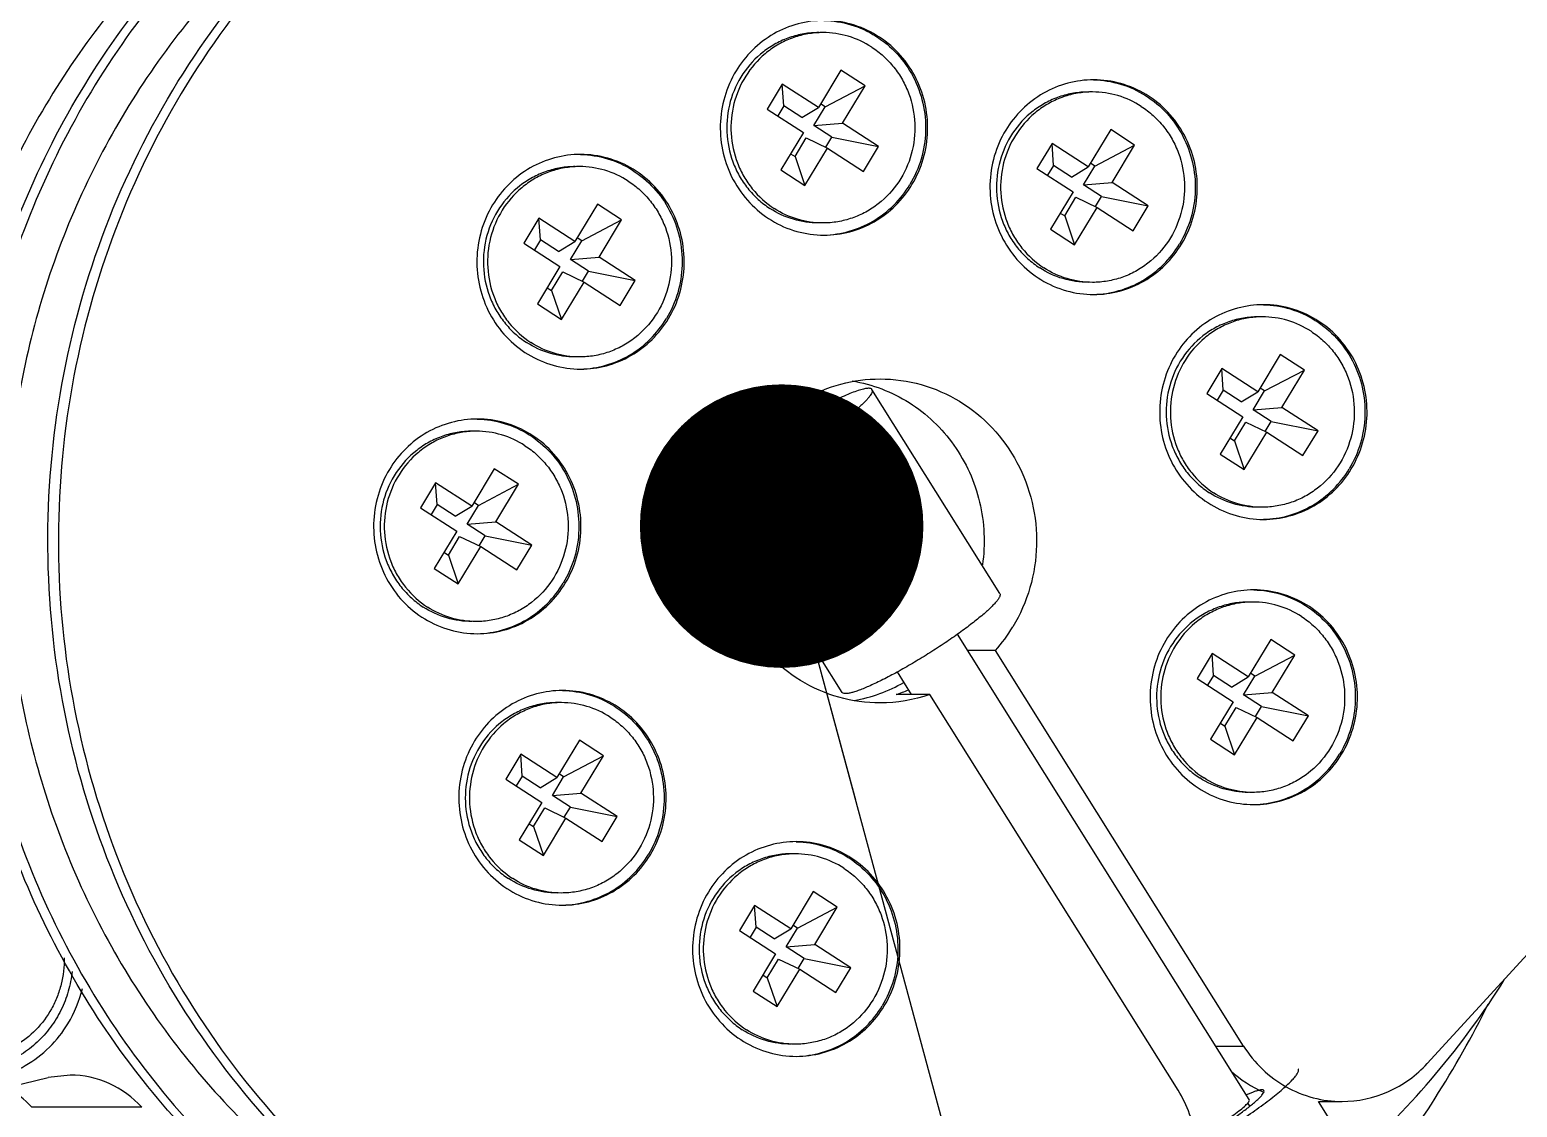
# Model space of a CAD drawing. Header units: millimetres. Extents: x 0 to 841, y 0 to 594.
# Drawn here: x 559.56 to 577.92, y 196.71 to 210.02 of the extents above; entities that cross this region are included whole.
import ezdxf

# ---------------------------------------------------------------- set-up
doc = ezdxf.new("R2010")
doc.units = ezdxf.units.MM
doc.header["$LTSCALE"] = 46.255
doc.layers.get('0').update_dxf_attribs({"linetype": 'CONTINUOUS'})
doc.layers.add('AXIS', color=7, linetype='CONTINUOUS')
doc.styles.get("Standard").update_dxf_attribs({"font": 'txt', "width": 0.85})
doc.dimstyles.get("Standard").update_dxf_attribs({"dimtxt": 3.5, "dimasz": 3.5, "dimexe": 1.5, "dimexo": 1, "dimtad": 1, "dimtxsty": 'STANDARD', "dimcen": 0.09, "dimadec": 0, "dimazin": 0, "dimtol": 1, "dimtp": 0.01, "dimtm": 0.01, "dimtfac": 1, "dimtofl": 0, "dimtmove": 0, "dimatfit": 3, "dimfxl": 1, "dimtolj": 1, "dimarcsym": 0})

msp = doc.modelspace()

# ---------------------------------------------------------------- linework, layer by layer
at = {"color": 7, "linetype": 'CONTINUOUS'}
for p, q in [((569.574, 209.516), (569.296, 209.055)), ((569.871, 209.324), (569.574, 209.516)), ((568.85, 209.343), (568.665, 209.035)), ((569.296, 209.055), (568.85, 209.343)), ((568.868, 209.074), (568.85, 209.343)), ((569.378, 209.064), (569.871, 209.324)), ((569.593, 208.863), (569.871, 209.324)), ((568.665, 209.035), (569.11, 208.747)), ((568.868, 209.074), (568.794, 208.952)), ((569.091, 208.93), (568.868, 209.074)), ((569.091, 208.93), (569.296, 209.055)), ((569.239, 208.834), (569.378, 209.064)), ((569.378, 209.064), (569.323, 209.1)), ((569.239, 208.834), (569.593, 208.863)), ((569.462, 208.69), (569.239, 208.834)), ((570.038, 208.574), (569.593, 208.863)), ((572.903, 208.783), (572.624, 208.322)), ((573.199, 208.591), (572.903, 208.783)), ((569.11, 208.747), (568.832, 208.286)), ((569.007, 208.449), (569.146, 208.68)), ((569.146, 208.68), (569.407, 208.555)), ((569.387, 208.565), (569.462, 208.69)), ((569.462, 208.69), (570.038, 208.574)), ((569.853, 208.267), (570.038, 208.574)), ((572.179, 208.61), (571.993, 208.303)), ((572.624, 208.322), (572.179, 208.61)), ((572.196, 208.341), (572.179, 208.61)), ((572.707, 208.332), (573.199, 208.591)), ((572.921, 208.13), (573.199, 208.591)), ((568.952, 208.485), (569.007, 208.449)), ((569.007, 208.449), (569.129, 208.094)), ((569.129, 208.094), (569.407, 208.555)), ((569.407, 208.555), (569.853, 208.267)), ((568.832, 208.286), (569.129, 208.094)), ((571.993, 208.303), (572.439, 208.015)), ((572.196, 208.341), (572.123, 208.219)), ((572.419, 208.197), (572.196, 208.341)), ((572.419, 208.197), (572.624, 208.322)), ((572.568, 208.101), (572.707, 208.332)), ((572.707, 208.332), (572.652, 208.368)), ((572.568, 208.101), (572.921, 208.13)), ((572.79, 207.957), (572.568, 208.101)), ((573.367, 207.842), (572.921, 208.13)), ((566.57, 207.862), (566.291, 207.401)), ((566.867, 207.67), (566.57, 207.862)), ((572.439, 208.015), (572.16, 207.554)), ((572.336, 207.717), (572.475, 207.948)), ((572.475, 207.948), (572.736, 207.823)), ((572.715, 207.833), (572.79, 207.957)), ((572.79, 207.957), (573.367, 207.842)), ((573.181, 207.535), (573.367, 207.842)), ((565.846, 207.689), (565.66, 207.382)), ((566.291, 207.401), (565.846, 207.689)), ((565.864, 207.42), (565.846, 207.689)), ((566.374, 207.41), (566.867, 207.67)), ((566.588, 207.209), (566.867, 207.67)), ((572.28, 207.753), (572.336, 207.717)), ((572.336, 207.717), (572.457, 207.362)), ((572.457, 207.362), (572.736, 207.823)), ((572.736, 207.823), (573.181, 207.535)), ((572.16, 207.554), (572.457, 207.362)), ((565.66, 207.382), (566.106, 207.093)), ((565.864, 207.42), (565.79, 207.298)), ((566.086, 207.276), (565.864, 207.42)), ((566.086, 207.276), (566.291, 207.401)), ((566.235, 207.18), (566.374, 207.41)), ((566.374, 207.41), (566.319, 207.446)), ((566.235, 207.18), (566.588, 207.209)), ((566.457, 207.036), (566.235, 207.18)), ((567.034, 206.921), (566.588, 207.209)), ((566.106, 207.093), (565.827, 206.632)), ((566.003, 206.796), (566.142, 207.026)), ((566.142, 207.026), (566.403, 206.901)), ((566.382, 206.911), (566.457, 207.036)), ((566.457, 207.036), (567.034, 206.921)), ((566.848, 206.613), (567.034, 206.921)), ((565.948, 206.831), (566.003, 206.796)), ((566.003, 206.796), (566.124, 206.44)), ((566.124, 206.44), (566.403, 206.901)), ((566.403, 206.901), (566.848, 206.613)), ((565.827, 206.632), (566.124, 206.44)), ((574.997, 206.007), (574.719, 205.546)), ((575.294, 205.815), (574.997, 206.007)), ((574.274, 205.834), (574.088, 205.527)), ((574.719, 205.546), (574.274, 205.834)), ((574.291, 205.565), (574.274, 205.834)), ((574.802, 205.556), (575.294, 205.815)), ((575.016, 205.354), (575.294, 205.815)), ((574.088, 205.527), (574.534, 205.239)), ((574.291, 205.565), (574.218, 205.443)), ((574.514, 205.421), (574.291, 205.565)), ((574.514, 205.421), (574.719, 205.546)), ((574.663, 205.325), (574.802, 205.556)), ((574.802, 205.556), (574.747, 205.592)), ((574.663, 205.325), (575.016, 205.354)), ((574.885, 205.181), (574.663, 205.325)), ((575.462, 205.066), (575.016, 205.354)), ((569.406, 205.229), (569.408, 205.218)), ((574.534, 205.239), (574.255, 204.778)), ((574.431, 204.941), (574.57, 205.172)), ((574.57, 205.172), (574.831, 205.047)), ((574.81, 205.057), (574.885, 205.181)), ((574.885, 205.181), (575.462, 205.066)), ((574.375, 204.977), (574.431, 204.941)), ((574.431, 204.941), (574.552, 204.586)), ((574.552, 204.586), (574.831, 205.047)), ((574.831, 205.047), (575.276, 204.759)), ((575.276, 204.759), (575.462, 205.066)), ((574.255, 204.778), (574.552, 204.586)), ((565.295, 204.596), (565.017, 204.134)), ((565.592, 204.404), (565.295, 204.596)), ((568.569, 204.692), (568.559, 204.697)), ((564.571, 204.423), (564.386, 204.115)), ((565.017, 204.134), (564.571, 204.423)), ((564.589, 204.154), (564.571, 204.423)), ((565.099, 204.144), (565.592, 204.404)), ((565.314, 203.942), (565.592, 204.404)), ((565.099, 204.144), (565.044, 204.18)), ((564.386, 204.115), (564.831, 203.827)), ((564.589, 204.154), (564.515, 204.031)), ((564.812, 204.01), (564.589, 204.154)), ((564.812, 204.01), (565.017, 204.134)), ((564.96, 203.914), (565.099, 204.144)), ((564.831, 203.827), (564.553, 203.366)), ((564.96, 203.914), (565.314, 203.942)), ((565.183, 203.769), (564.96, 203.914)), ((565.759, 203.654), (565.314, 203.942)), ((564.728, 203.529), (564.867, 203.76)), ((564.85, 203.174), (565.128, 203.635)), ((564.867, 203.76), (565.128, 203.635)), ((565.107, 203.645), (565.183, 203.769)), ((565.128, 203.635), (565.573, 203.347)), ((565.183, 203.769), (565.759, 203.654)), ((565.573, 203.347), (565.759, 203.654)), ((564.673, 203.565), (564.728, 203.529)), ((564.728, 203.529), (564.85, 203.174)), ((564.553, 203.366), (564.85, 203.174)), ((574.544, 197.469), (571.481, 202.353)), ((574.879, 202.487), (574.6, 202.026)), ((575.176, 202.295), (574.879, 202.487)), ((574.155, 202.314), (573.969, 202.006)), ((574.6, 202.026), (574.155, 202.314)), ((574.173, 202.045), (574.155, 202.314)), ((574.683, 202.035), (575.176, 202.295)), ((574.897, 201.833), (575.176, 202.295)), ((573.969, 202.006), (574.415, 201.718)), ((574.173, 202.045), (574.099, 201.923)), ((574.395, 201.901), (574.173, 202.045)), ((574.395, 201.901), (574.6, 202.026)), ((574.544, 201.805), (574.683, 202.035)), ((574.683, 202.035), (574.628, 202.071)), ((573.734, 196.925), (570.67, 201.809)), ((574.544, 201.805), (574.897, 201.833)), ((574.766, 201.661), (574.544, 201.805)), ((575.343, 201.545), (574.897, 201.833)), ((574.415, 201.718), (574.137, 201.257)), ((574.312, 201.42), (574.451, 201.651)), ((574.451, 201.651), (574.712, 201.526)), ((574.691, 201.536), (574.766, 201.661)), ((574.766, 201.661), (575.343, 201.545)), ((574.257, 201.456), (574.312, 201.42)), ((574.312, 201.42), (574.433, 201.065)), ((574.433, 201.065), (574.712, 201.526)), ((574.712, 201.526), (575.157, 201.238)), ((575.157, 201.238), (575.343, 201.545)), ((566.346, 201.245), (566.068, 200.784)), ((566.643, 201.053), (566.346, 201.245)), ((574.137, 201.257), (574.433, 201.065)), ((565.623, 201.072), (565.437, 200.765)), ((566.068, 200.784), (565.623, 201.072)), ((565.64, 200.803), (565.623, 201.072)), ((566.151, 200.794), (566.643, 201.053)), ((566.365, 200.592), (566.643, 201.053)), ((565.437, 200.765), (565.883, 200.477)), ((565.64, 200.803), (565.567, 200.681)), ((565.863, 200.659), (565.64, 200.803)), ((565.863, 200.659), (566.068, 200.784)), ((566.012, 200.563), (566.151, 200.794)), ((566.151, 200.794), (566.095, 200.829)), ((566.012, 200.563), (566.365, 200.592)), ((566.234, 200.419), (566.012, 200.563)), ((566.81, 200.304), (566.365, 200.592)), ((565.883, 200.477), (565.604, 200.016)), ((565.78, 200.179), (565.919, 200.409)), ((565.919, 200.409), (566.18, 200.285)), ((566.159, 200.294), (566.234, 200.419)), ((566.234, 200.419), (566.81, 200.304)), ((579.678, 200.384), (576.811, 197.254)), ((565.724, 200.215), (565.78, 200.179)), ((565.78, 200.179), (565.901, 199.823)), ((565.901, 199.823), (566.18, 200.285)), ((566.18, 200.285), (566.625, 199.996)), ((566.625, 199.996), (566.81, 200.304)), ((565.604, 200.016), (565.901, 199.823)), ((568.508, 199.205), (568.323, 198.898)), ((568.954, 198.917), (568.508, 199.205)), ((568.526, 198.936), (568.508, 199.205)), ((569.232, 199.378), (568.954, 198.917)), ((569.529, 199.186), (569.232, 199.378)), ((569.036, 198.927), (569.529, 199.186)), ((569.251, 198.725), (569.529, 199.186)), ((568.323, 198.898), (568.768, 198.61)), ((568.526, 198.936), (568.452, 198.814)), ((568.749, 198.792), (568.526, 198.936)), ((568.749, 198.792), (568.954, 198.917)), ((568.897, 198.696), (569.036, 198.927)), ((569.036, 198.927), (568.981, 198.963)), ((568.897, 198.696), (569.251, 198.725)), ((569.12, 198.552), (568.897, 198.696)), ((569.696, 198.437), (569.251, 198.725)), ((568.768, 198.61), (568.49, 198.149)), ((568.665, 198.312), (568.804, 198.543)), ((568.804, 198.543), (569.065, 198.418)), ((569.045, 198.428), (569.12, 198.552)), ((569.12, 198.552), (569.696, 198.437)), ((568.61, 198.348), (568.665, 198.312)), ((568.665, 198.312), (568.787, 197.957)), ((568.787, 197.957), (569.065, 198.418)), ((569.065, 198.418), (569.511, 198.13)), ((569.511, 198.13), (569.696, 198.437)), ((568.49, 198.149), (568.787, 197.957)), ((574.2, 197.469), (574.544, 197.469)), ((558.82, 196.848), (559.79, 197.08)), ((560.061, 197.112), (559.79, 197.08)), ((574.796, 196.907), (574.794, 196.922)), ((560.944, 196.715), (559.586, 196.715)), ((575.47, 196.786), (575.759, 196.786))]:
    msp.add_line(p, q, dxfattribs=at)
for centre, radius, start, end in [((569.352, 208.882), 1.098, 89.9989, 92.7005), ((572.68, 208.15), 1.098, 89.9989, 92.7005), ((566.347, 207.228), 1.098, 89.9989, 92.7005), ((574.775, 205.374), 1.098, 89.9989, 92.7005), ((565.072, 203.962), 1.098, 89.9989, 92.7005), ((574.656, 201.853), 1.098, 89.9989, 92.7005), ((569.403, 203.598), 1.893, 280.1393, 300.0178), ((566.124, 200.612), 1.098, 89.9989, 92.7005), ((569.01, 198.745), 1.098, 89.9989, 92.7005), ((569.35, 203.516), 9.904, 311.4522, 328.1323), ((575.362, 198.229), 1.446, 227.5291, 246.802)]:
    msp.add_arc(centre, radius, start, end, dxfattribs=at)
for points, knots in [([(559.646, 214.112), (558.947, 213.63), (557.643, 212.512), (556.073, 210.463), (554.947, 208.123), (554.523, 206.438), (554.398, 205.582)], [0, 0, 0, 0, 0.247577, 0.496933, 0.747888, 1, 1, 1, 1]), ([(569.357, 193.222), (568.707, 193.259), (567.408, 193.466), (565.558, 194.157), (563.871, 195.201), (562.409, 196.561), (561.226, 198.184), (560.366, 200.011), (559.86, 201.975), (559.726, 204.002), (559.97, 206.018), (560.582, 207.949), (561.54, 209.723), (562.809, 211.275), (564.342, 212.548), (566.084, 213.493), (567.969, 214.074), (569.276, 214.205), (569.928, 214.205)], [0, 0, 0, 0, 0.061445, 0.123088, 0.185057, 0.247425, 0.310205, 0.373353, 0.436769, 0.500317, 0.563843, 0.627193, 0.690242, 0.752904, 0.815151, 0.877015, 0.938587, 1, 1, 1, 1]), ([(569.928, 214.204), (569.282, 214.196), (567.987, 214.05), (566.124, 213.453), (564.405, 212.501), (562.892, 211.228), (561.642, 209.681), (560.699, 207.917), (560.096, 206.001), (559.857, 204.001), (559.988, 201.991), (560.485, 200.043), (561.332, 198.227), (562.496, 196.611), (563.936, 195.252), (565.601, 194.201), (567.429, 193.497), (568.714, 193.276), (569.359, 193.23)], [0, 0, 0, 0, 0.061409, 0.122984, 0.184855, 0.247108, 0.309773, 0.372819, 0.436163, 0.49968, 0.563219, 0.626628, 0.689773, 0.752555, 0.814928, 0.876905, 0.938554, 1, 1, 1, 1]), ([(579.678, 200.384), (579.931, 201.17), (580.176, 202.398), (580.217, 204.053), (580.07, 205.701), (579.536, 207.708), (578.559, 209.534), (577.546, 210.821), (576.399, 211.972), (574.729, 213.136), (572.462, 214.007), (570.855, 214.205), (570.057, 214.205)], [0, 0, 0, 0, 0.12658, 0.190065, 0.253535, 0.379986, 0.505736, 0.56837, 0.630749, 0.754542, 0.877505, 1, 1, 1, 1]), ([(564.595, 212.641), (563.833, 212.245), (562.76, 211.486), (561.572, 210.227), (560.548, 208.81), (559.625, 206.796), (559.169, 204.174), (559.389, 201.52), (560.127, 199.428), (561.018, 197.919), (562.089, 196.55), (563.088, 195.693), (563.812, 195.225)], [0, 0, 0, 0, 0.12328, 0.185473, 0.247946, 0.373362, 0.499426, 0.625592, 0.75129, 0.813948, 0.876338, 1, 1, 1, 1]), ([(559.31, 200.005), (559.122, 200.522), (558.825, 201.586), (558.628, 203.232), (558.682, 204.889), (558.986, 206.517), (559.534, 208.076), (560.311, 209.527), (561.298, 210.834), (562.083, 211.59), (562.501, 211.933)], [0, 0, 0, 0, 0.125416, 0.251092, 0.376828, 0.502416, 0.627663, 0.752409, 0.876536, 1, 1, 1, 1]), ([(562.558, 211.874), (562.155, 211.536), (561.397, 210.796), (560.441, 209.524), (559.684, 208.116), (558.962, 206.104), (558.633, 203.416), (559.102, 200.75), (559.929, 198.78), (560.759, 197.417), (561.781, 196.201), (562.97, 195.159), (564.299, 194.318), (565.736, 193.696), (567.249, 193.309), (568.285, 193.213), (568.802, 193.206)], [0, 0, 0, 0, 0.062266, 0.124854, 0.187745, 0.250884, 0.377238, 0.503524, 0.566582, 0.629371, 0.691846, 0.753991, 0.815822, 0.877384, 0.938746, 1, 1, 1, 1]), ([(560.114, 211.239), (559.471, 210.625), (558.34, 209.215), (557.612, 207.561), (557.358, 206.702)], [0, 0, 0, 0, 0.497988, 1, 1, 1, 1]), ([(561.472, 211.239), (560.83, 210.625), (559.699, 209.215), (558.971, 207.561), (558.717, 206.702)], [0, 0, 0, 0, 0.497988, 1, 1, 1, 1]), ([(569.3, 209.98), (569.239, 209.98), (569.116, 209.97), (568.938, 209.924), (568.769, 209.849), (568.561, 209.713), (568.347, 209.48), (568.189, 209.133), (568.146, 208.753), (568.209, 208.439), (568.315, 208.211), (568.42, 208.055), (568.548, 207.918), (568.646, 207.842), (568.698, 207.808)], [0, 0, 0, 0, 0.061337, 0.122786, 0.184447, 0.246397, 0.370912, 0.496696, 0.623196, 0.749578, 0.812665, 0.875452, 0.937899, 1, 1, 1, 1]), ([(569.3, 209.979), (569.24, 209.976), (569.12, 209.96), (568.947, 209.908), (568.783, 209.828), (568.585, 209.687), (568.381, 209.452), (568.235, 209.107), (568.199, 208.733), (568.265, 208.426), (568.372, 208.202), (568.51, 208), (568.648, 207.874), (568.75, 207.808)], [0, 0, 0, 0, 0.061355, 0.122847, 0.18457, 0.24659, 0.371249, 0.497127, 0.623655, 0.750024, 0.813092, 0.875862, 1, 1, 1, 1]), ([(569.953, 209.801), (569.864, 209.859), (569.669, 209.949), (569.457, 209.98), (569.352, 209.98)], [0, 0, 0, 0, 0.501311, 1, 1, 1, 1]), ([(569.953, 209.801), (570.005, 209.768), (570.103, 209.692), (570.231, 209.555), (570.336, 209.399), (570.442, 209.17), (570.505, 208.857), (570.462, 208.476), (570.304, 208.129), (570.09, 207.897), (569.883, 207.761), (569.713, 207.686), (569.535, 207.64), (569.412, 207.63), (569.351, 207.63)], [0, 0, 0, 0, 0.062101, 0.124548, 0.187335, 0.250422, 0.376804, 0.503304, 0.629088, 0.753603, 0.815553, 0.877214, 0.938663, 1, 1, 1, 1]), ([(572.628, 209.247), (572.567, 209.247), (572.445, 209.237), (572.266, 209.191), (572.097, 209.117), (571.89, 208.981), (571.675, 208.748), (571.518, 208.401), (571.474, 208.021), (571.537, 207.707), (571.643, 207.478), (571.748, 207.322), (571.876, 207.186), (571.975, 207.11), (572.027, 207.076)], [0, 0, 0, 0, 0.061337, 0.122786, 0.184447, 0.246397, 0.370912, 0.496696, 0.623196, 0.749578, 0.812665, 0.875452, 0.937899, 1, 1, 1, 1]), ([(572.628, 209.246), (572.568, 209.243), (572.449, 209.228), (572.275, 209.175), (572.112, 209.095), (571.913, 208.954), (571.709, 208.719), (571.563, 208.375), (571.528, 208), (571.594, 207.693), (571.7, 207.47), (571.838, 207.267), (571.977, 207.142), (572.078, 207.076)], [0, 0, 0, 0, 0.061355, 0.122847, 0.18457, 0.24659, 0.371249, 0.497127, 0.623655, 0.750024, 0.813092, 0.875862, 1, 1, 1, 1]), ([(573.281, 209.069), (573.192, 209.126), (572.998, 209.217), (572.785, 209.247), (572.68, 209.247)], [0, 0, 0, 0, 0.501311, 1, 1, 1, 1]), ([(573.281, 209.069), (573.333, 209.035), (573.432, 208.959), (573.56, 208.823), (573.665, 208.667), (573.771, 208.438), (573.834, 208.124), (573.79, 207.744), (573.633, 207.397), (573.418, 207.164), (573.211, 207.028), (573.042, 206.953), (572.863, 206.908), (572.741, 206.897), (572.68, 206.897)], [0, 0, 0, 0, 0.062101, 0.124548, 0.187335, 0.250422, 0.376804, 0.503304, 0.629088, 0.753603, 0.815553, 0.877214, 0.938663, 1, 1, 1, 1]), ([(566.295, 208.326), (566.234, 208.326), (566.112, 208.316), (565.933, 208.27), (565.764, 208.195), (565.557, 208.059), (565.342, 207.826), (565.185, 207.479), (565.142, 207.099), (565.204, 206.785), (565.31, 206.557), (565.415, 206.401), (565.543, 206.264), (565.642, 206.188), (565.694, 206.155)], [0, 0, 0, 0, 0.061337, 0.122786, 0.184447, 0.246397, 0.370912, 0.496696, 0.623196, 0.749578, 0.812665, 0.875452, 0.937899, 1, 1, 1, 1]), ([(566.295, 208.325), (566.235, 208.322), (566.116, 208.306), (565.942, 208.254), (565.779, 208.174), (565.58, 208.033), (565.377, 207.798), (565.23, 207.453), (565.195, 207.079), (565.261, 206.772), (565.367, 206.548), (565.505, 206.346), (565.644, 206.22), (565.746, 206.155)], [0, 0, 0, 0, 0.061355, 0.122847, 0.18457, 0.24659, 0.371249, 0.497127, 0.623655, 0.750024, 0.813092, 0.875862, 1, 1, 1, 1]), ([(566.948, 208.147), (566.86, 208.205), (566.665, 208.295), (566.452, 208.326), (566.347, 208.326)], [0, 0, 0, 0, 0.501311, 1, 1, 1, 1]), ([(566.948, 208.147), (567, 208.114), (567.099, 208.038), (567.227, 207.901), (567.332, 207.745), (567.438, 207.517), (567.501, 207.203), (567.457, 206.823), (567.3, 206.476), (567.085, 206.243), (566.878, 206.107), (566.709, 206.032), (566.53, 205.986), (566.408, 205.976), (566.347, 205.976)], [0, 0, 0, 0, 0.062101, 0.124548, 0.187335, 0.250422, 0.376804, 0.503304, 0.629088, 0.753603, 0.815553, 0.877214, 0.938663, 1, 1, 1, 1]), ([(569.3, 207.63), (569.194, 207.63), (568.982, 207.661), (568.787, 207.751), (568.698, 207.808)], [0, 0, 0, 0, 0.498689, 1, 1, 1, 1]), ([(569.351, 207.63), (569.246, 207.63), (569.034, 207.661), (568.839, 207.751), (568.75, 207.808)], [0, 0, 0, 0, 0.498689, 1, 1, 1, 1]), ([(572.628, 206.897), (572.523, 206.897), (572.31, 206.928), (572.116, 207.018), (572.027, 207.076)], [0, 0, 0, 0, 0.498689, 1, 1, 1, 1]), ([(572.68, 206.897), (572.574, 206.897), (572.362, 206.928), (572.167, 207.018), (572.078, 207.076)], [0, 0, 0, 0, 0.498689, 1, 1, 1, 1]), ([(574.723, 206.471), (574.662, 206.471), (574.54, 206.461), (574.361, 206.415), (574.192, 206.341), (573.985, 206.205), (573.77, 205.972), (573.613, 205.625), (573.569, 205.245), (573.632, 204.931), (573.738, 204.702), (573.843, 204.546), (573.971, 204.41), (574.07, 204.334), (574.122, 204.3)], [0, 0, 0, 0, 0.061337, 0.122786, 0.184447, 0.246397, 0.370912, 0.496696, 0.623196, 0.749578, 0.812665, 0.875452, 0.937899, 1, 1, 1, 1]), ([(574.723, 206.47), (574.663, 206.467), (574.544, 206.452), (574.37, 206.399), (574.207, 206.319), (574.008, 206.178), (573.804, 205.943), (573.658, 205.599), (573.623, 205.224), (573.689, 204.917), (573.795, 204.694), (573.933, 204.491), (574.072, 204.366), (574.173, 204.3)], [0, 0, 0, 0, 0.061355, 0.122847, 0.18457, 0.24659, 0.371249, 0.497127, 0.623655, 0.750024, 0.813092, 0.875862, 1, 1, 1, 1]), ([(575.376, 206.293), (575.287, 206.35), (575.093, 206.441), (574.88, 206.471), (574.775, 206.471)], [0, 0, 0, 0, 0.501311, 1, 1, 1, 1]), ([(575.376, 206.293), (575.428, 206.259), (575.527, 206.183), (575.655, 206.047), (575.76, 205.891), (575.866, 205.662), (575.929, 205.348), (575.885, 204.968), (575.728, 204.621), (575.513, 204.388), (575.306, 204.252), (575.137, 204.177), (574.958, 204.132), (574.836, 204.121), (574.775, 204.121)], [0, 0, 0, 0, 0.062101, 0.124548, 0.187335, 0.250422, 0.376804, 0.503304, 0.629088, 0.753603, 0.815553, 0.877214, 0.938663, 1, 1, 1, 1]), ([(566.295, 205.976), (566.19, 205.976), (565.977, 206.007), (565.783, 206.097), (565.694, 206.155)], [0, 0, 0, 0, 0.498689, 1, 1, 1, 1]), ([(566.347, 205.976), (566.242, 205.976), (566.029, 206.007), (565.835, 206.097), (565.746, 206.155)], [0, 0, 0, 0, 0.498689, 1, 1, 1, 1]), ([(568.418, 204.765), (568.504, 204.907), (568.711, 205.17), (569.109, 205.472), (569.567, 205.662), (569.894, 205.705), (570.057, 205.705)], [0, 0, 0, 0, 0.252858, 0.503498, 0.752289, 1, 1, 1, 1]), ([(569.713, 205.68), (569.961, 205.639), (570.447, 205.454), (571.01, 204.914), (571.334, 204.196), (571.357, 203.666), (571.32, 203.41)], [0, 0, 0, 0, 0.245858, 0.494659, 0.746576, 1, 1, 1, 1]), ([(570.057, 205.705), (570.228, 205.705), (570.573, 205.657), (571.051, 205.448), (571.459, 205.115), (571.767, 204.684), (571.956, 204.185), (572.011, 203.652), (571.929, 203.123), (571.786, 202.796), (571.695, 202.645)], [0, 0, 0, 0, 0.122449, 0.245484, 0.369519, 0.494689, 0.620813, 0.747455, 0.874028, 1, 1, 1, 1]), ([(568.559, 204.697), (568.556, 204.702), (568.559, 204.714), (568.567, 204.727), (568.578, 204.742), (568.592, 204.758), (568.619, 204.784), (568.682, 204.84), (568.793, 204.923), (568.945, 205.024), (569.101, 205.117), (569.225, 205.181), (569.303, 205.213), (569.337, 205.225), (569.358, 205.231), (569.376, 205.235), (569.392, 205.236), (569.404, 205.233), (569.406, 205.229)], [0, 0, 0, 0, 0.016336, 0.029654, 0.046953, 0.068271, 0.093507, 0.154944, 0.313601, 0.5, 0.686399, 0.845056, 0.906494, 0.931729, 0.953047, 0.970346, 0.983665, 1, 1, 1, 1]), ([(569.407, 205.218), (569.407, 205.214), (569.404, 205.207), (569.393, 205.189), (569.37, 205.164), (569.334, 205.129), (569.286, 205.089), (569.229, 205.045), (569.141, 204.981), (569.021, 204.902), (568.898, 204.829), (568.802, 204.777), (568.737, 204.745), (568.68, 204.72), (568.634, 204.702), (568.601, 204.693), (568.58, 204.69), (568.572, 204.691), (568.569, 204.692)], [0, 0, 0, 0, 0.010303, 0.023832, 0.061032, 0.111382, 0.173613, 0.245913, 0.326092, 0.5, 0.673908, 0.754087, 0.826387, 0.888617, 0.938968, 0.976168, 0.989697, 1, 1, 1, 1]), ([(565.021, 205.06), (564.96, 205.06), (564.837, 205.049), (564.659, 205.004), (564.489, 204.929), (564.282, 204.793), (564.068, 204.56), (563.91, 204.213), (563.867, 203.833), (563.93, 203.519), (564.036, 203.291), (564.141, 203.134), (564.269, 202.998), (564.367, 202.922), (564.419, 202.888)], [0, 0, 0, 0, 0.061337, 0.122786, 0.184447, 0.246397, 0.370912, 0.496696, 0.623196, 0.749578, 0.812665, 0.875452, 0.937899, 1, 1, 1, 1]), ([(565.021, 205.059), (564.961, 205.056), (564.841, 205.04), (564.668, 204.988), (564.504, 204.908), (564.306, 204.767), (564.102, 204.532), (563.956, 204.187), (563.92, 203.813), (563.986, 203.505), (564.093, 203.282), (564.231, 203.08), (564.369, 202.954), (564.471, 202.888)], [0, 0, 0, 0, 0.061355, 0.122847, 0.18457, 0.24659, 0.371249, 0.497127, 0.623655, 0.750024, 0.813092, 0.875862, 1, 1, 1, 1]), ([(565.674, 204.881), (565.585, 204.939), (565.39, 205.029), (565.178, 205.06), (565.072, 205.06)], [0, 0, 0, 0, 0.501311, 1, 1, 1, 1]), ([(565.674, 204.881), (565.726, 204.848), (565.824, 204.772), (565.952, 204.635), (566.057, 204.479), (566.163, 204.25), (566.226, 203.937), (566.183, 203.556), (566.025, 203.209), (565.811, 202.977), (565.603, 202.841), (565.434, 202.766), (565.256, 202.72), (565.133, 202.71), (565.072, 202.71)], [0, 0, 0, 0, 0.062101, 0.124548, 0.187335, 0.250422, 0.376804, 0.503304, 0.629088, 0.753603, 0.815553, 0.877214, 0.938663, 1, 1, 1, 1]), ([(574.723, 204.121), (574.618, 204.121), (574.405, 204.152), (574.211, 204.242), (574.122, 204.3)], [0, 0, 0, 0, 0.498689, 1, 1, 1, 1]), ([(574.775, 204.121), (574.669, 204.121), (574.457, 204.152), (574.262, 204.242), (574.173, 204.3)], [0, 0, 0, 0, 0.498689, 1, 1, 1, 1]), ([(565.021, 202.71), (564.915, 202.71), (564.703, 202.741), (564.508, 202.831), (564.419, 202.888)], [0, 0, 0, 0, 0.498689, 1, 1, 1, 1]), ([(565.072, 202.71), (564.967, 202.71), (564.754, 202.741), (564.56, 202.831), (564.471, 202.888)], [0, 0, 0, 0, 0.498689, 1, 1, 1, 1]), ([(574.604, 202.951), (574.543, 202.951), (574.421, 202.941), (574.242, 202.895), (574.073, 202.82), (573.866, 202.684), (573.651, 202.451), (573.494, 202.104), (573.451, 201.724), (573.514, 201.41), (573.619, 201.182), (573.724, 201.026), (573.852, 200.889), (573.951, 200.813), (574.003, 200.779)], [0, 0, 0, 0, 0.061337, 0.122786, 0.184447, 0.246397, 0.370912, 0.496696, 0.623196, 0.749578, 0.812665, 0.875452, 0.937899, 1, 1, 1, 1]), ([(574.604, 202.95), (574.545, 202.947), (574.425, 202.931), (574.251, 202.879), (574.088, 202.799), (573.889, 202.658), (573.686, 202.423), (573.54, 202.078), (573.504, 201.704), (573.57, 201.397), (573.676, 201.173), (573.814, 200.971), (573.953, 200.845), (574.055, 200.779)], [0, 0, 0, 0, 0.061355, 0.122847, 0.18457, 0.24659, 0.371249, 0.497127, 0.623655, 0.750024, 0.813092, 0.875862, 1, 1, 1, 1]), ([(575.258, 202.772), (575.169, 202.83), (574.974, 202.92), (574.762, 202.951), (574.656, 202.951)], [0, 0, 0, 0, 0.501311, 1, 1, 1, 1]), ([(575.258, 202.772), (575.309, 202.739), (575.408, 202.663), (575.536, 202.526), (575.641, 202.37), (575.747, 202.141), (575.81, 201.828), (575.766, 201.447), (575.609, 201.1), (575.394, 200.868), (575.187, 200.732), (575.018, 200.657), (574.839, 200.611), (574.717, 200.601), (574.656, 200.601)], [0, 0, 0, 0, 0.062101, 0.124548, 0.187335, 0.250422, 0.376804, 0.503304, 0.629088, 0.753603, 0.815553, 0.877214, 0.938663, 1, 1, 1, 1]), ([(566.072, 201.709), (566.011, 201.709), (565.889, 201.699), (565.71, 201.653), (565.541, 201.578), (565.334, 201.443), (565.119, 201.21), (564.962, 200.863), (564.918, 200.482), (564.981, 200.169), (565.087, 199.94), (565.192, 199.784), (565.32, 199.647), (565.419, 199.571), (565.471, 199.538)], [0, 0, 0, 0, 0.061337, 0.122786, 0.184447, 0.246397, 0.370912, 0.496696, 0.623196, 0.749578, 0.812665, 0.875452, 0.937899, 1, 1, 1, 1]), ([(566.072, 201.708), (566.012, 201.705), (565.893, 201.69), (565.719, 201.637), (565.556, 201.557), (565.357, 201.416), (565.153, 201.181), (565.007, 200.836), (564.972, 200.462), (565.038, 200.155), (565.144, 199.932), (565.282, 199.729), (565.421, 199.604), (565.522, 199.538)], [0, 0, 0, 0, 0.061355, 0.122847, 0.18457, 0.24659, 0.371249, 0.497127, 0.623655, 0.750024, 0.813092, 0.875862, 1, 1, 1, 1]), ([(566.725, 201.531), (566.636, 201.588), (566.442, 201.678), (566.229, 201.709), (566.124, 201.709)], [0, 0, 0, 0, 0.501311, 1, 1, 1, 1]), ([(566.725, 201.531), (566.777, 201.497), (566.876, 201.421), (567.004, 201.285), (567.109, 201.128), (567.215, 200.9), (567.278, 200.586), (567.234, 200.206), (567.077, 199.859), (566.862, 199.626), (566.655, 199.49), (566.486, 199.415), (566.307, 199.37), (566.185, 199.359), (566.124, 199.359)], [0, 0, 0, 0, 0.062101, 0.124548, 0.187335, 0.250422, 0.376804, 0.503304, 0.629088, 0.753603, 0.815553, 0.877214, 0.938663, 1, 1, 1, 1]), ([(574.604, 200.601), (574.499, 200.601), (574.287, 200.632), (574.092, 200.722), (574.003, 200.779)], [0, 0, 0, 0, 0.498689, 1, 1, 1, 1]), ([(574.656, 200.601), (574.551, 200.601), (574.338, 200.632), (574.144, 200.722), (574.055, 200.779)], [0, 0, 0, 0, 0.498689, 1, 1, 1, 1]), ([(568.958, 199.843), (568.897, 199.843), (568.774, 199.832), (568.596, 199.787), (568.427, 199.712), (568.219, 199.576), (568.005, 199.343), (567.847, 198.996), (567.804, 198.616), (567.867, 198.302), (567.973, 198.073), (568.078, 197.917), (568.206, 197.781), (568.304, 197.705), (568.356, 197.671)], [0, 0, 0, 0, 0.061337, 0.122786, 0.184447, 0.246397, 0.370912, 0.496696, 0.623196, 0.749578, 0.812665, 0.875452, 0.937899, 1, 1, 1, 1]), ([(568.958, 199.841), (568.898, 199.838), (568.778, 199.823), (568.605, 199.771), (568.442, 199.69), (568.243, 199.549), (568.039, 199.314), (567.893, 198.97), (567.858, 198.595), (567.924, 198.288), (568.03, 198.065), (568.168, 197.862), (568.306, 197.737), (568.408, 197.671)], [0, 0, 0, 0, 0.061355, 0.122847, 0.18457, 0.24659, 0.371249, 0.497127, 0.623655, 0.750024, 0.813092, 0.875862, 1, 1, 1, 1]), ([(569.611, 199.664), (569.522, 199.722), (569.327, 199.812), (569.115, 199.843), (569.01, 199.843)], [0, 0, 0, 0, 0.501311, 1, 1, 1, 1]), ([(568.802, 193.205), (568.304, 193.205), (567.306, 193.281), (565.844, 193.622), (564.445, 194.181), (562.706, 195.201), (560.836, 196.96), (559.808, 198.745), (559.43, 199.69)], [0, 0, 0, 0, 0.123657, 0.247503, 0.371709, 0.496416, 0.746974, 1, 1, 1, 1]), ([(569.611, 199.664), (569.663, 199.63), (569.762, 199.554), (569.889, 199.418), (569.994, 199.262), (570.1, 199.033), (570.163, 198.719), (570.12, 198.339), (569.962, 197.992), (569.748, 197.759), (569.541, 197.623), (569.371, 197.548), (569.193, 197.503), (569.071, 197.493), (569.009, 197.493)], [0, 0, 0, 0, 0.062101, 0.124548, 0.187335, 0.250422, 0.376804, 0.503304, 0.629088, 0.753603, 0.815553, 0.877214, 0.938663, 1, 1, 1, 1]), ([(566.072, 199.359), (565.967, 199.359), (565.754, 199.39), (565.56, 199.48), (565.471, 199.538)], [0, 0, 0, 0, 0.498689, 1, 1, 1, 1]), ([(566.124, 199.359), (566.018, 199.359), (565.806, 199.39), (565.611, 199.48), (565.522, 199.538)], [0, 0, 0, 0, 0.498689, 1, 1, 1, 1]), ([(559.987, 198.558), (559.988, 198.449), (559.969, 198.284), (559.902, 198.076), (559.81, 197.88), (559.648, 197.661), (559.435, 197.494), (559.243, 197.4), (559.042, 197.332), (558.776, 197.301), (558.46, 197.353), (558.266, 197.444), (558.177, 197.502)], [0, 0, 0, 0, 0.127479, 0.19118, 0.254679, 0.380621, 0.505413, 0.56756, 0.629504, 0.752754, 0.876053, 1, 1, 1, 1]), ([(560.085, 198.391), (560.076, 198.308), (560.044, 198.144), (559.953, 197.91), (559.823, 197.697), (559.657, 197.512), (559.462, 197.361), (559.243, 197.25), (559.008, 197.181), (558.846, 197.166), (558.765, 197.166)], [0, 0, 0, 0, 0.127151, 0.253875, 0.379964, 0.505294, 0.629838, 0.753676, 0.876982, 1, 1, 1, 1]), ([(568.958, 197.493), (568.852, 197.493), (568.64, 197.523), (568.445, 197.614), (568.356, 197.671)], [0, 0, 0, 0, 0.498689, 1, 1, 1, 1]), ([(569.009, 197.493), (568.904, 197.493), (568.692, 197.523), (568.497, 197.614), (568.408, 197.671)], [0, 0, 0, 0, 0.498689, 1, 1, 1, 1]), ([(574.544, 197.469), (574.609, 197.366), (574.765, 197.174), (575.06, 196.955), (575.398, 196.817), (575.64, 196.786), (575.759, 196.786)], [0, 0, 0, 0, 0.252794, 0.50341, 0.752228, 1, 1, 1, 1]), ([(575.759, 196.786), (575.954, 196.786), (576.351, 196.87), (576.678, 197.109), (576.811, 197.254)], [0, 0, 0, 0, 0.497463, 1, 1, 1, 1]), ([(560.944, 196.715), (560.833, 196.838), (560.559, 197.04), (560.225, 197.112), (560.061, 197.112)], [0, 0, 0, 0, 0.502588, 1, 1, 1, 1]), ([(573.062, 194.717), (573.259, 194.799), (573.622, 195.06), (573.946, 195.645), (574.002, 196.315), (573.85, 196.74), (573.734, 196.925)], [0, 0, 0, 0, 0.246465, 0.496581, 0.748773, 1, 1, 1, 1]), ([(573.954, 196.308), (573.998, 196.329), (574.089, 196.377), (574.226, 196.457), (574.365, 196.544), (574.496, 196.633), (574.596, 196.707), (574.664, 196.763), (574.707, 196.799), (574.742, 196.832), (574.768, 196.861), (574.786, 196.885), (574.794, 196.9), (574.796, 196.907)], [0, 0, 0, 0, 0.140675, 0.296471, 0.457266, 0.612585, 0.752341, 0.81353, 0.867603, 0.913747, 0.951341, 0.980033, 1, 1, 1, 1]), ([(574.794, 196.922), (574.79, 196.928), (574.773, 196.931), (574.751, 196.929), (574.726, 196.923), (574.696, 196.914), (574.66, 196.902), (574.621, 196.885), (574.593, 196.873), (574.579, 196.866)], [0, 0, 0, 0, 0.10288, 0.188758, 0.300833, 0.439099, 0.602705, 0.790266, 1, 1, 1, 1])]:
    msp.add_open_spline(points, degree=3, knots=knots, dxfattribs=at)
msp.add_open_spline([(559.586, 196.715), (559.497, 196.813), (559.391, 196.898), (559.275, 196.962)], degree=3, dxfattribs=at)
at = {"layer": 'AXIS', "color": 7, "linetype": 'CONTINUOUS'}
for p, q in [((571.535, 203.058), (569.957, 205.574)), ((569.344, 205.14), (569.322, 205.176)), ((568.666, 204.715), (568.644, 204.75)), ((569.587, 201.836), (568.169, 204.096)), ((574.614, 196.809), (571.011, 202.553)), ((571.481, 202.353), (571.136, 202.353)), ((570.445, 201.809), (570.27, 202.088)), ((570.67, 201.809), (570.256, 201.809)), ((574.621, 196.728), (574.595, 196.769)), ((576.796, 194.671), (575.47, 196.786))]:
    msp.add_line(p, q, dxfattribs=at)
for centre, radius, start, end in [((569.984, 203.678), 1.999, 318.4918, 328.8908), ((569.636, 203.596), 1.892, 289.1358, 294.028), ((566.307, 203.578), 12.568, 321.3964, 333.5976), ((574.457, 196.887), 0.183, 320.619, 322.9348)]:
    msp.add_arc(centre, radius, start, end, dxfattribs=at)
for points, knots in [([(559.814, 213.881), (559.15, 213.39), (557.914, 212.265), (556.435, 210.236), (555.38, 207.943), (554.987, 206.299), (554.873, 205.467)], [0, 0, 0, 0, 0.247675, 0.497073, 0.747995, 1, 1, 1, 1]), ([(569.364, 210.13), (569.15, 210.13), (568.712, 210.013), (568.391, 209.693), (568.279, 209.507)], [0, 0, 0, 0, 0.496384, 1, 1, 1, 1]), ([(570.45, 208.103), (570.51, 208.203), (570.605, 208.419), (570.659, 208.77), (570.622, 209.123), (570.498, 209.454), (570.293, 209.739), (570.023, 209.959), (569.706, 210.098), (569.478, 210.13), (569.364, 210.13)], [0, 0, 0, 0, 0.125972, 0.252544, 0.379188, 0.505311, 0.630481, 0.754516, 0.877551, 1, 1, 1, 1]), ([(569.364, 210.13), (569.476, 210.127), (569.702, 210.092), (570.014, 209.949), (570.278, 209.727), (570.478, 209.442), (570.599, 209.113), (570.633, 208.763), (570.578, 208.416), (570.484, 208.202), (570.424, 208.103)], [0, 0, 0, 0, 0.122448, 0.245509, 0.369577, 0.494768, 0.620891, 0.747515, 0.874059, 1, 1, 1, 1]), ([(568.279, 209.507), (568.219, 209.407), (568.124, 209.19), (568.07, 208.84), (568.106, 208.487), (568.231, 208.156), (568.436, 207.871), (568.706, 207.65), (569.023, 207.512), (569.251, 207.48), (569.364, 207.48)], [0, 0, 0, 0, 0.125972, 0.252544, 0.379188, 0.505311, 0.630481, 0.754516, 0.877551, 1, 1, 1, 1]), ([(572.693, 209.397), (572.479, 209.397), (572.04, 209.28), (571.72, 208.961), (571.607, 208.775)], [0, 0, 0, 0, 0.496384, 1, 1, 1, 1]), ([(573.778, 207.37), (573.838, 207.47), (573.933, 207.687), (573.987, 208.037), (573.951, 208.39), (573.826, 208.721), (573.622, 209.007), (573.351, 209.227), (573.034, 209.366), (572.806, 209.397), (572.693, 209.397)], [0, 0, 0, 0, 0.125972, 0.252544, 0.379188, 0.505311, 0.630481, 0.754516, 0.877551, 1, 1, 1, 1]), ([(572.693, 209.397), (572.805, 209.395), (573.03, 209.359), (573.342, 209.216), (573.607, 208.994), (573.806, 208.709), (573.927, 208.381), (573.961, 208.031), (573.906, 207.684), (573.812, 207.469), (573.752, 207.37)], [0, 0, 0, 0, 0.122448, 0.245509, 0.369577, 0.494768, 0.620891, 0.747515, 0.874059, 1, 1, 1, 1]), ([(571.607, 208.775), (571.547, 208.675), (571.452, 208.458), (571.398, 208.107), (571.435, 207.755), (571.56, 207.424), (571.764, 207.138), (572.034, 206.918), (572.351, 206.779), (572.58, 206.747), (572.693, 206.747)], [0, 0, 0, 0, 0.125972, 0.252544, 0.379188, 0.505311, 0.630481, 0.754516, 0.877551, 1, 1, 1, 1]), ([(566.36, 208.476), (566.146, 208.476), (565.707, 208.359), (565.387, 208.039), (565.275, 207.853)], [0, 0, 0, 0, 0.496384, 1, 1, 1, 1]), ([(567.445, 206.449), (567.506, 206.549), (567.6, 206.766), (567.654, 207.116), (567.618, 207.469), (567.493, 207.8), (567.289, 208.085), (567.018, 208.306), (566.702, 208.444), (566.473, 208.476), (566.36, 208.476)], [0, 0, 0, 0, 0.125972, 0.252544, 0.379188, 0.505311, 0.630481, 0.754516, 0.877551, 1, 1, 1, 1]), ([(566.36, 208.476), (566.472, 208.473), (566.698, 208.438), (567.009, 208.295), (567.274, 208.073), (567.473, 207.788), (567.594, 207.459), (567.628, 207.109), (567.573, 206.762), (567.479, 206.548), (567.419, 206.449)], [0, 0, 0, 0, 0.122448, 0.245509, 0.369577, 0.494768, 0.620891, 0.747515, 0.874059, 1, 1, 1, 1]), ([(569.364, 207.48), (569.579, 207.48), (570.017, 207.597), (570.338, 207.917), (570.45, 208.103)], [0, 0, 0, 0, 0.496384, 1, 1, 1, 1]), ([(569.364, 207.48), (569.574, 207.485), (570.002, 207.606), (570.314, 207.92), (570.424, 208.103)], [0, 0, 0, 0, 0.496405, 1, 1, 1, 1]), ([(565.275, 207.853), (565.214, 207.753), (565.12, 207.536), (565.065, 207.186), (565.102, 206.833), (565.227, 206.502), (565.431, 206.217), (565.701, 205.997), (566.018, 205.858), (566.247, 205.826), (566.36, 205.826)], [0, 0, 0, 0, 0.125972, 0.252544, 0.379188, 0.505311, 0.630481, 0.754516, 0.877551, 1, 1, 1, 1]), ([(572.693, 206.747), (572.907, 206.747), (573.346, 206.864), (573.666, 207.184), (573.778, 207.37)], [0, 0, 0, 0, 0.496384, 1, 1, 1, 1]), ([(572.693, 206.748), (572.903, 206.752), (573.33, 206.873), (573.642, 207.188), (573.752, 207.37)], [0, 0, 0, 0, 0.496405, 1, 1, 1, 1]), ([(574.788, 206.621), (574.574, 206.621), (574.135, 206.504), (573.815, 206.185), (573.702, 205.999)], [0, 0, 0, 0, 0.496384, 1, 1, 1, 1]), ([(575.873, 204.594), (575.933, 204.694), (576.028, 204.911), (576.082, 205.261), (576.046, 205.614), (575.921, 205.945), (575.717, 206.231), (575.446, 206.451), (575.129, 206.59), (574.901, 206.621), (574.788, 206.621)], [0, 0, 0, 0, 0.125972, 0.252544, 0.379188, 0.505311, 0.630481, 0.754516, 0.877551, 1, 1, 1, 1]), ([(574.788, 206.621), (574.9, 206.619), (575.125, 206.583), (575.437, 206.44), (575.702, 206.218), (575.901, 205.933), (576.022, 205.605), (576.056, 205.255), (576.001, 204.908), (575.907, 204.693), (575.847, 204.594)], [0, 0, 0, 0, 0.122448, 0.245509, 0.369577, 0.494768, 0.620891, 0.747515, 0.874059, 1, 1, 1, 1]), ([(566.36, 205.826), (566.574, 205.826), (567.013, 205.943), (567.333, 206.263), (567.445, 206.449)], [0, 0, 0, 0, 0.496384, 1, 1, 1, 1]), ([(566.36, 205.826), (566.57, 205.831), (566.997, 205.952), (567.309, 206.267), (567.419, 206.449)], [0, 0, 0, 0, 0.496405, 1, 1, 1, 1]), ([(573.702, 205.999), (573.642, 205.899), (573.547, 205.682), (573.493, 205.331), (573.53, 204.978), (573.654, 204.648), (573.859, 204.362), (574.129, 204.142), (574.446, 204.003), (574.674, 203.971), (574.788, 203.971)], [0, 0, 0, 0, 0.125972, 0.252544, 0.379188, 0.505311, 0.630481, 0.754516, 0.877551, 1, 1, 1, 1]), ([(569.957, 205.574), (569.959, 205.57), (569.962, 205.56), (569.959, 205.543), (569.95, 205.523), (569.935, 205.499), (569.915, 205.473), (569.888, 205.443), (569.857, 205.41), (569.805, 205.36), (569.727, 205.292), (569.619, 205.205), (569.496, 205.113), (569.36, 205.017), (569.215, 204.919), (569.015, 204.79), (568.769, 204.644), (568.53, 204.515), (568.356, 204.433), (568.277, 204.4), (568.24, 204.386)], [0, 0, 0, 0, 0.006243, 0.014058, 0.024289, 0.037276, 0.053137, 0.071879, 0.093449, 0.117756, 0.174061, 0.239559, 0.312722, 0.391805, 0.474901, 0.559997, 0.727913, 0.879379, 0.94433, 1, 1, 1, 1]), ([(569.957, 205.574), (569.955, 205.577), (569.949, 205.583), (569.937, 205.588), (569.921, 205.59), (569.901, 205.589), (569.877, 205.586), (569.838, 205.578), (569.78, 205.561), (569.701, 205.531), (569.61, 205.493), (569.509, 205.445), (569.356, 205.368), (569.153, 205.257), (568.906, 205.108), (568.663, 204.95), (568.507, 204.84), (568.432, 204.785)], [0, 0, 0, 0, 0.006196, 0.013517, 0.022665, 0.033985, 0.047634, 0.063669, 0.102863, 0.151246, 0.208167, 0.272766, 0.344019, 0.501768, 0.67112, 0.840925, 1, 1, 1, 1]), ([(565.085, 205.21), (564.871, 205.21), (564.432, 205.093), (564.112, 204.773), (564, 204.587)], [0, 0, 0, 0, 0.496384, 1, 1, 1, 1]), ([(566.171, 203.183), (566.231, 203.282), (566.326, 203.499), (566.38, 203.85), (566.343, 204.203), (566.219, 204.534), (566.014, 204.819), (565.744, 205.039), (565.427, 205.178), (565.199, 205.21), (565.085, 205.21)], [0, 0, 0, 0, 0.125972, 0.252544, 0.379188, 0.505311, 0.630481, 0.754516, 0.877551, 1, 1, 1, 1]), ([(565.085, 205.209), (565.197, 205.207), (565.423, 205.171), (565.734, 205.029), (565.999, 204.807), (566.199, 204.522), (566.319, 204.193), (566.353, 203.843), (566.299, 203.496), (566.204, 203.281), (566.145, 203.183)], [0, 0, 0, 0, 0.122448, 0.245509, 0.369577, 0.494768, 0.620891, 0.747515, 0.874059, 1, 1, 1, 1]), ([(568.644, 204.75), (568.642, 204.754), (568.644, 204.764), (568.65, 204.774), (568.663, 204.792), (568.687, 204.816), (568.742, 204.864), (568.831, 204.931), (568.952, 205.012), (569.078, 205.086), (569.177, 205.137), (569.244, 205.165), (569.277, 205.176), (569.297, 205.18), (569.31, 205.181), (569.319, 205.179), (569.322, 205.176)], [0, 0, 0, 0, 0.016333, 0.029657, 0.046963, 0.093493, 0.154931, 0.313597, 0.5, 0.686403, 0.845069, 0.906507, 0.953037, 0.970343, 0.983667, 1, 1, 1, 1]), ([(568.644, 204.75), (568.646, 204.747), (568.656, 204.745), (568.668, 204.746), (568.689, 204.75), (568.722, 204.761), (568.789, 204.789), (568.888, 204.84), (569.014, 204.914), (569.135, 204.995), (569.224, 205.062), (569.279, 205.11), (569.303, 205.135), (569.316, 205.152), (569.322, 205.162), (569.324, 205.172), (569.322, 205.176)], [0, 0, 0, 0, 0.016333, 0.029657, 0.046963, 0.093493, 0.154931, 0.313597, 0.5, 0.686403, 0.845069, 0.906507, 0.953037, 0.970343, 0.983667, 1, 1, 1, 1]), ([(570.057, 201.705), (569.886, 201.705), (569.541, 201.753), (569.063, 201.962), (568.655, 202.295), (568.346, 202.726), (568.158, 203.225), (568.103, 203.758), (568.184, 204.287), (568.328, 204.614), (568.418, 204.765)], [0, 0, 0, 0, 0.122444, 0.245479, 0.369515, 0.494686, 0.620811, 0.747453, 0.874028, 1, 1, 1, 1]), ([(564, 204.587), (563.94, 204.487), (563.845, 204.27), (563.791, 203.92), (563.827, 203.567), (563.952, 203.236), (564.156, 202.95), (564.427, 202.73), (564.744, 202.591), (564.972, 202.56), (565.085, 202.56)], [0, 0, 0, 0, 0.125972, 0.252544, 0.379188, 0.505311, 0.630481, 0.754516, 0.877551, 1, 1, 1, 1]), ([(574.788, 203.971), (575.002, 203.971), (575.441, 204.088), (575.761, 204.408), (575.873, 204.594)], [0, 0, 0, 0, 0.496384, 1, 1, 1, 1]), ([(574.788, 203.972), (574.998, 203.976), (575.425, 204.097), (575.737, 204.412), (575.847, 204.594)], [0, 0, 0, 0, 0.496405, 1, 1, 1, 1]), ([(565.085, 202.56), (565.299, 202.56), (565.738, 202.677), (566.058, 202.997), (566.171, 203.183)], [0, 0, 0, 0, 0.496384, 1, 1, 1, 1]), ([(565.085, 202.56), (565.295, 202.564), (565.723, 202.686), (566.035, 203), (566.145, 203.183)], [0, 0, 0, 0, 0.496405, 1, 1, 1, 1]), ([(574.669, 203.101), (574.455, 203.101), (574.016, 202.984), (573.696, 202.664), (573.584, 202.478)], [0, 0, 0, 0, 0.496384, 1, 1, 1, 1]), ([(574.669, 203.101), (574.781, 203.098), (575.007, 203.062), (575.318, 202.92), (575.583, 202.698), (575.782, 202.413), (575.903, 202.084), (575.937, 201.734), (575.882, 201.387), (575.788, 201.172), (575.729, 201.074)], [0, 0, 0, 0, 0.122448, 0.245509, 0.369577, 0.494768, 0.620891, 0.747515, 0.874059, 1, 1, 1, 1]), ([(575.754, 201.074), (575.815, 201.173), (575.909, 201.39), (575.964, 201.741), (575.927, 202.094), (575.802, 202.425), (575.598, 202.71), (575.328, 202.93), (575.011, 203.069), (574.782, 203.101), (574.669, 203.101)], [0, 0, 0, 0, 0.125972, 0.252544, 0.379188, 0.505311, 0.630481, 0.754516, 0.877551, 1, 1, 1, 1]), ([(571.535, 203.058), (571.542, 203.047), (571.537, 203.026), (571.527, 203.006), (571.514, 202.985), (571.493, 202.956), (571.459, 202.919), (571.417, 202.876), (571.367, 202.83), (571.286, 202.76), (571.168, 202.667), (571.01, 202.55), (570.834, 202.429), (570.648, 202.309), (570.459, 202.194), (570.273, 202.088), (570.099, 201.996), (569.964, 201.931), (569.865, 201.888), (569.802, 201.863), (569.746, 201.844), (569.697, 201.83), (569.662, 201.823), (569.638, 201.821), (569.615, 201.82), (569.594, 201.825), (569.587, 201.836)], [0, 0, 0, 0, 0.016332, 0.022513, 0.029665, 0.046964, 0.068278, 0.093508, 0.122477, 0.154946, 0.229208, 0.313611, 0.405018, 0.5, 0.594982, 0.686389, 0.770792, 0.845054, 0.877523, 0.906492, 0.931722, 0.953036, 0.970335, 0.977487, 0.983668, 1, 1, 1, 1]), ([(573.584, 202.478), (573.523, 202.378), (573.429, 202.161), (573.375, 201.811), (573.411, 201.458), (573.536, 201.127), (573.74, 200.841), (574.011, 200.621), (574.327, 200.482), (574.556, 200.451), (574.669, 200.451)], [0, 0, 0, 0, 0.125972, 0.252544, 0.379188, 0.505311, 0.630481, 0.754516, 0.877551, 1, 1, 1, 1]), ([(566.137, 201.859), (565.923, 201.859), (565.484, 201.742), (565.164, 201.422), (565.051, 201.236)], [0, 0, 0, 0, 0.496384, 1, 1, 1, 1]), ([(566.137, 201.859), (566.249, 201.857), (566.474, 201.821), (566.786, 201.678), (567.051, 201.456), (567.25, 201.171), (567.371, 200.842), (567.405, 200.493), (567.35, 200.146), (567.256, 199.931), (567.196, 199.832)], [0, 0, 0, 0, 0.122448, 0.245509, 0.369577, 0.494768, 0.620891, 0.747515, 0.874059, 1, 1, 1, 1]), ([(567.222, 199.832), (567.282, 199.932), (567.377, 200.149), (567.431, 200.499), (567.395, 200.852), (567.27, 201.183), (567.066, 201.469), (566.795, 201.689), (566.478, 201.828), (566.25, 201.859), (566.137, 201.859)], [0, 0, 0, 0, 0.125972, 0.252544, 0.379188, 0.505311, 0.630481, 0.754516, 0.877551, 1, 1, 1, 1]), ([(565.051, 201.236), (564.991, 201.137), (564.896, 200.92), (564.842, 200.569), (564.879, 200.216), (565.003, 199.886), (565.208, 199.6), (565.478, 199.38), (565.795, 199.241), (566.023, 199.209), (566.137, 199.209)], [0, 0, 0, 0, 0.125972, 0.252544, 0.379188, 0.505311, 0.630481, 0.754516, 0.877551, 1, 1, 1, 1]), ([(574.669, 200.451), (574.883, 200.451), (575.322, 200.568), (575.642, 200.888), (575.754, 201.074)], [0, 0, 0, 0, 0.496384, 1, 1, 1, 1]), ([(574.669, 200.451), (574.879, 200.455), (575.306, 200.577), (575.618, 200.891), (575.729, 201.074)], [0, 0, 0, 0, 0.496405, 1, 1, 1, 1]), ([(569.022, 199.993), (568.808, 199.993), (568.37, 199.876), (568.049, 199.556), (567.937, 199.37)], [0, 0, 0, 0, 0.496384, 1, 1, 1, 1]), ([(570.108, 197.965), (570.168, 198.065), (570.263, 198.282), (570.317, 198.632), (570.281, 198.985), (570.156, 199.316), (569.951, 199.602), (569.681, 199.822), (569.364, 199.961), (569.136, 199.993), (569.022, 199.993)], [0, 0, 0, 0, 0.125972, 0.252544, 0.379188, 0.505311, 0.630481, 0.754516, 0.877551, 1, 1, 1, 1]), ([(569.022, 199.992), (569.135, 199.99), (569.36, 199.954), (569.672, 199.811), (569.936, 199.59), (570.136, 199.304), (570.257, 198.976), (570.291, 198.626), (570.236, 198.279), (570.142, 198.064), (570.082, 197.965)], [0, 0, 0, 0, 0.122448, 0.245509, 0.369577, 0.494768, 0.620891, 0.747515, 0.874059, 1, 1, 1, 1]), ([(566.137, 199.209), (566.351, 199.209), (566.79, 199.326), (567.11, 199.646), (567.222, 199.832)], [0, 0, 0, 0, 0.496384, 1, 1, 1, 1]), ([(566.137, 199.21), (566.347, 199.214), (566.774, 199.335), (567.086, 199.65), (567.196, 199.832)], [0, 0, 0, 0, 0.496405, 1, 1, 1, 1]), ([(567.937, 199.37), (567.877, 199.27), (567.782, 199.053), (567.728, 198.703), (567.764, 198.35), (567.889, 198.019), (568.094, 197.733), (568.364, 197.513), (568.681, 197.374), (568.909, 197.343), (569.022, 197.343)], [0, 0, 0, 0, 0.125972, 0.252544, 0.379188, 0.505311, 0.630481, 0.754516, 0.877551, 1, 1, 1, 1]), ([(569.022, 197.343), (569.232, 197.347), (569.66, 197.468), (569.972, 197.783), (570.082, 197.965)], [0, 0, 0, 0, 0.496405, 1, 1, 1, 1]), ([(569.022, 197.343), (569.237, 197.343), (569.675, 197.46), (569.996, 197.779), (570.108, 197.965)], [0, 0, 0, 0, 0.496384, 1, 1, 1, 1]), ([(558.805, 197.041), (559.047, 197.041), (559.543, 197.174), (559.906, 197.536), (560.033, 197.746)], [0, 0, 0, 0, 0.496416, 1, 1, 1, 1]), ([(573.956, 196.219), (574.035, 196.262), (574.195, 196.354), (574.428, 196.5), (574.651, 196.65), (574.823, 196.774), (574.945, 196.87), (575.022, 196.935), (575.088, 196.994), (575.141, 197.047), (575.182, 197.093), (575.206, 197.127), (575.217, 197.151), (575.222, 197.165), (575.222, 197.177), (575.22, 197.185), (575.218, 197.187)], [0, 0, 0, 0, 0.167754, 0.341383, 0.510753, 0.666, 0.735483, 0.798187, 0.853245, 0.899939, 0.937744, 0.966429, 0.977448, 0.986432, 0.993728, 1, 1, 1, 1]), ([(573.944, 196.35), (573.968, 196.359), (574.022, 196.382), (574.143, 196.443), (574.272, 196.519), (574.399, 196.604), (574.482, 196.665), (574.549, 196.719), (574.585, 196.754), (574.598, 196.77)], [0, 0, 0, 0, 0.098169, 0.224163, 0.521896, 0.671848, 0.807742, 0.919715, 1, 1, 1, 1]), ([(574.603, 196.776), (574.603, 196.777), (574.606, 196.781), (574.609, 196.785), (574.61, 196.787)], [0, 0, 0, 0, 0.272268, 1, 1, 1, 1]), ([(574.61, 196.787), (574.611, 196.79), (574.615, 196.796), (574.617, 196.805), (574.614, 196.809)], [0, 0, 0, 0, 0.341059, 1, 1, 1, 1])]:
    msp.add_open_spline(points, degree=3, knots=knots, dxfattribs=at)
for points in [[(570.67, 201.809), (570.474, 201.741), (570.264, 201.705), (570.057, 201.705)], [(560.033, 197.746), (560.114, 197.88), (560.174, 198.029), (560.211, 198.182)]]:
    msp.add_open_spline(points, degree=3, dxfattribs=at)

# ---------------------------------------------------------------- leaders
at = {"color": 2, "linetype": 'CONTINUOUS'}
msp.add_leader([(568.842, 203.888), (580.896, 159.166), (586.896, 159.166)], dimstyle='STANDARD', override={"dimtad": 0, "dimldrblk": 'DOT'}, dxfattribs=at)

doc.saveas('drawing.dxf')
